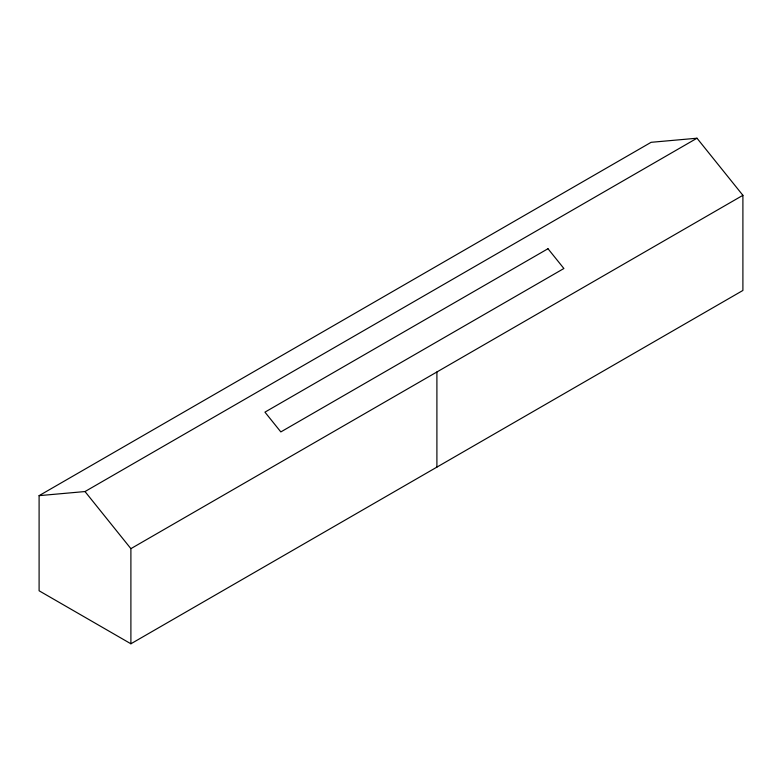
<?xml version="1.0" encoding="UTF-8"?>
<svg xmlns="http://www.w3.org/2000/svg" width="782" height="782" viewBox="0 0 782 782"><rect width="100%" height="100%" fill="white"/><g stroke="black" fill="none" stroke-linecap="round" stroke-linejoin="round"><path stroke-width="1.17" d="M39.1 495.651L651.103 142.314L696.997 138.219L742.9 195.314L742.9 290.454L130.897 643.782L39.1 590.781L39.1 495.651L85.003 491.546L696.997 138.219M130.897 643.782L130.897 548.651L742.9 195.314M85.003 491.546L130.897 548.651M436.903 371.978L436.903 467.118M547.987 248.725L264.942 412.143L280.836 431.918L563.89 268.5L547.987 248.725"/></g></svg>
